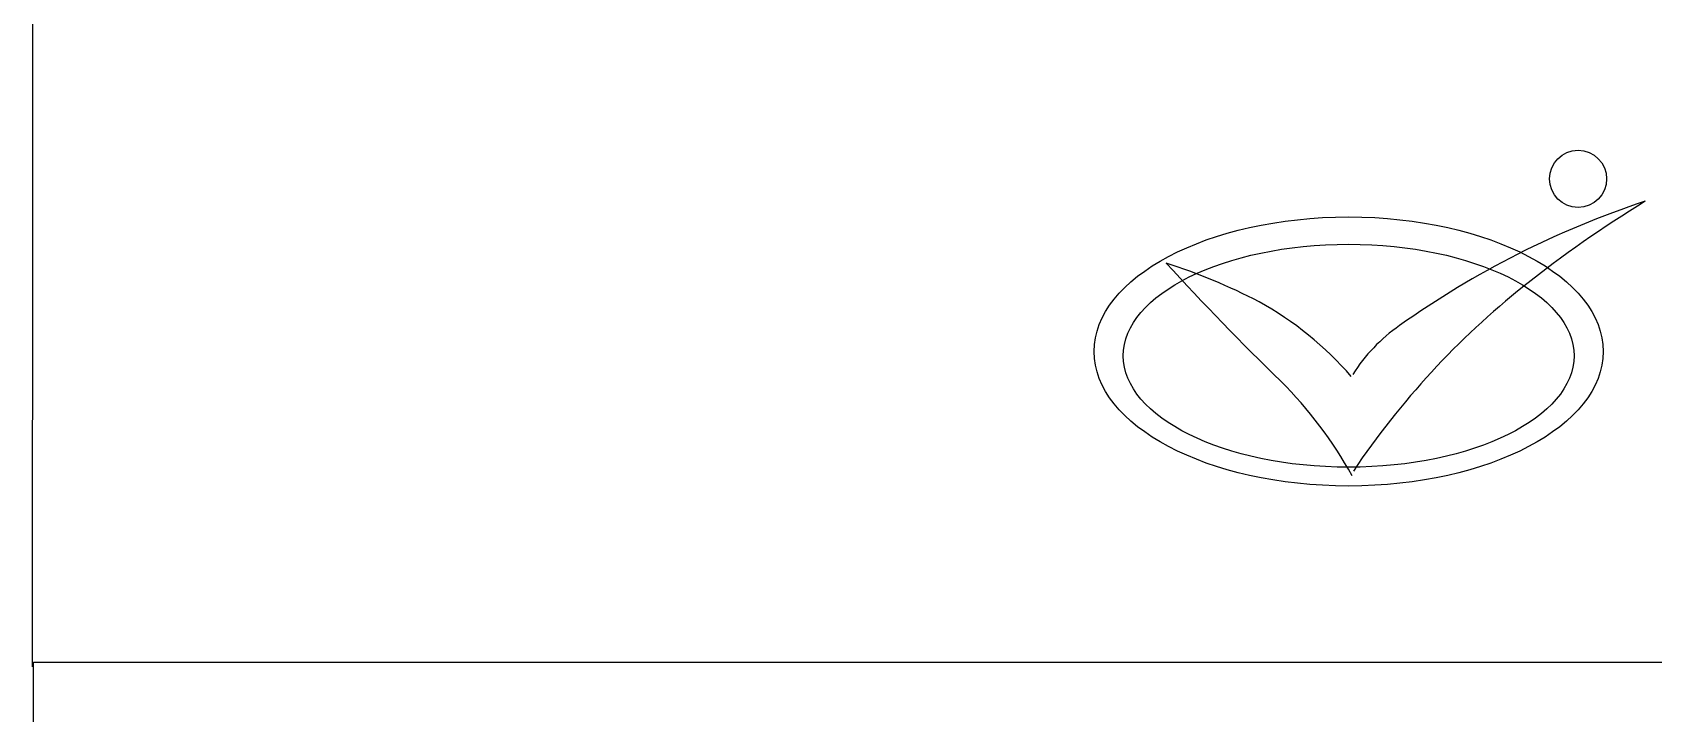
# Model space of a CAD drawing. Extents: x 0 to 841, y 0 to 594.
# Drawn here: x 648.78 to 683.18, y 83.14 to 97.58 of the extents above; entities that cross this region are included whole.
import ezdxf

# ---------------------------------------------------------------- set-up
doc = ezdxf.new("R2010")
doc.units = 0
doc.layers.add('01-LIN-025-A', color=7, linetype='Continuous')
doc.layers.add('35-TXT-025', color=7, linetype='Continuous')

msp = doc.modelspace()

# ---------------------------------------------------------------- linework, layer by layer
at = {"layer": '01-LIN-025-A'}
msp.add_lwpolyline([(648.784, 84.124), (648.838, 157.37), (829.263, 157.37)], dxfattribs=at)
msp.add_lwpolyline([(648.81, 84.229), (829.271, 84.229), (829.271, 10.406), (648.81, 10.406)], close=True, dxfattribs=at)
at = {"layer": '35-TXT-025'}
msp.add_circle((681.574, 94.475), 0.605, dxfattribs=at)
for centre, radius, start, end in [((689.122, 75.426), 19.557, 108.2412, 125.4198), ((696.93, 71.318), 26.618, 121.5563, 128.3285), ((720.248, 136.28), 64.407, 222.59474, 225.70321), ((668.922, 80.512), 12.79, 62.6066, 72.1906), ((691.368, 78.477), 17.553, 128.5803, 146.05), ((671.292, 85.526), 7.251, 41.0115, 61.0067), ((679.841, 88.402), 3.604, 124.7387, 147.7308), ((668.976, 83.86), 8.919, 28.965, 45.1389)]:
    msp.add_arc(centre, radius, start, end, dxfattribs=at)
for centre, major_axis, ratio in [((676.707, 90.814), (5.4, 0), 0.528293), ((676.707, 90.724), (4.781, 0), 0.49425)]:
    msp.add_ellipse(centre, major_axis=major_axis, ratio=ratio, dxfattribs=at)

doc.saveas('drawing.dxf')
